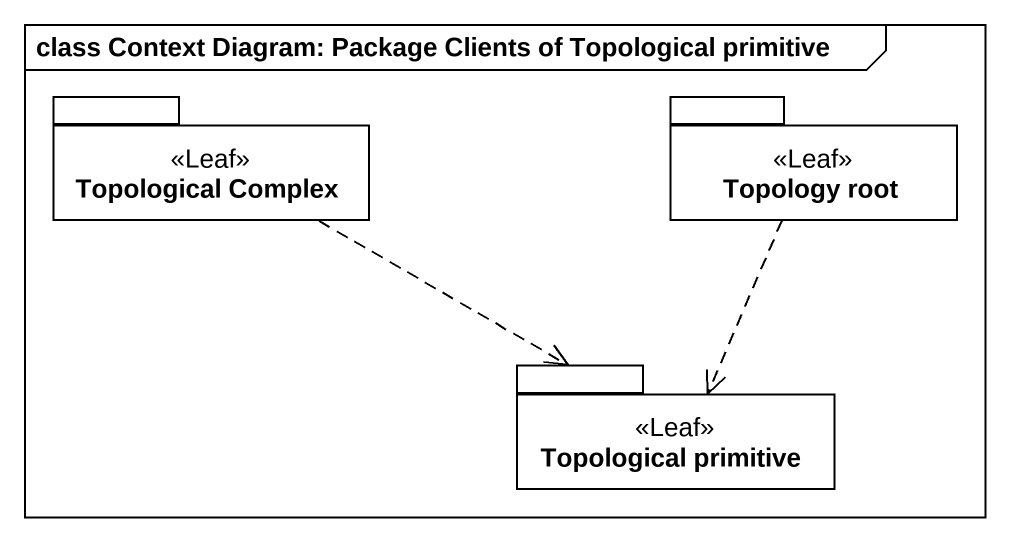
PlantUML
@startuml
mainframe class Context Diagram: Package Clients of Topological primitive
package "Topological Complex" as Topological_Complex <<Leaf>> {
}
package "Topology root" as Topology_root <<Leaf>> {
}
package "Topological primitive" as Topological_primitive <<Leaf>> {
}
Topological_Complex .right.> Topological_primitive
Topology_root ..> Topological_primitive
@enduml
